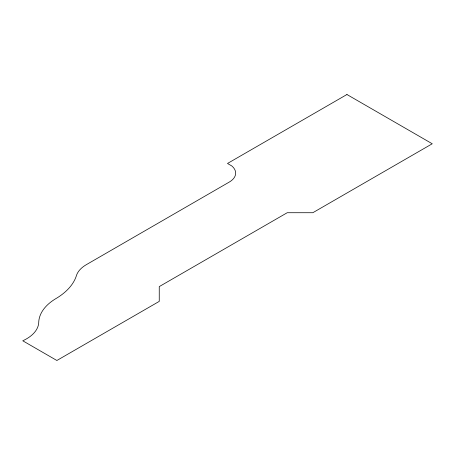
<?xml version="1.0" encoding="UTF-8"?>
<svg xmlns="http://www.w3.org/2000/svg" width="455" height="455" viewBox="0 0 455 455"><rect width="100%" height="100%" fill="white"/><g stroke="black" fill="none" stroke-linecap="round" stroke-linejoin="round"><path stroke-width="0.68" d="M346.938 94.515L227.5 163.47L231.766 165.933A21.948 12.672 0 0 1 229.286 182.063L86.404 264.628A36.195 20.896 0 0 0 76.582 275.104A76.702 44.283 0 0 1 55.51 298.838A60.953 35.194 0 0 0 38.709 322.908A41.724 24.087 0 0 1 22.75 340.784L56.875 360.485L159.25 301.381L159.25 286.604L287.219 212.724L312.812 212.724L432.25 143.769L346.938 94.515"/></g></svg>
